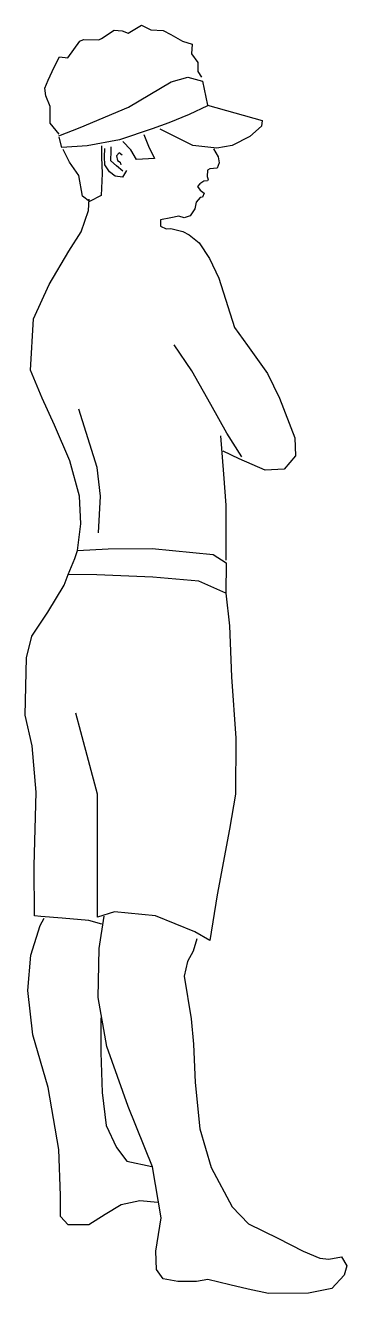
# Model space of a CAD drawing. Header units: metres. Extents: x -46.57 to -46.16, y -216.4 to -214.81.
import ezdxf

# ---------------------------------------------------------------- set-up
doc = ezdxf.new("R2010")
doc.units = ezdxf.units.M
doc.header["$MEASUREMENT"] = 0

# ---------------------------------------------------------------- blocks, each defined once
blk = doc.blocks.new('Board Shorts')
for points in [[(-0.1167, 1.43), (-0.128, 1.4438), (-0.128, 1.4645), (-0.1335, 1.4777), (-0.1345, 1.4877), (-0.1306, 1.4977), (-0.1228, 1.5139), (-0.1161, 1.5269), (-0.1057, 1.5256), (-0.0906, 1.5466), (-0.086, 1.5485), (-0.0667, 1.5482), (-0.0634, 1.5498), (-0.0476, 1.5601), (-0.0376, 1.5595), (-0.0302, 1.5563), (-0.0134, 1.5663), (-0.0017, 1.5608), (0.0141, 1.5598), (0.0234, 1.5546), (0.038, 1.5463), (0.0502, 1.5427), (0.0493, 1.5304), (0.0573, 1.5195), (0.0573, 1.5085), (0.0619, 1.5014)], [(-0.0104, 1.4295), (-0.0046, 1.4147), (0.0031, 1.3995), (-0.0195, 1.3982), (-0.0266, 1.4102), (-0.0369, 1.4208)], [(-0.0634, 1.4153), (-0.0637, 1.4011), (-0.0627, 1.3805), (-0.064, 1.353), (-0.0786, 1.3453), (-0.0873, 1.3521), (-0.0918, 1.3779), (-0.1038, 1.3947), (-0.1118, 1.4108)], [(-0.032, 1.3841), (-0.0372, 1.3757), (-0.0465, 1.377), (-0.0533, 1.3824), (-0.0595, 1.3912), (-0.0598, 1.4015), (-0.0595, 1.4118)], [(-0.0368, 1.3834), (-0.0449, 1.3902), (-0.0517, 1.3963), (-0.0514, 1.4089), (-0.0514, 1.4141)], [(-0.0375, 1.4034), (-0.0414, 1.4063), (-0.0446, 1.4028), (-0.0436, 1.3966), (-0.0401, 1.3947), (-0.0394, 1.3915)], [(0.0769, 1.4113), (0.083, 1.4015), (0.0844, 1.3939), (0.0818, 1.3871), (0.0727, 1.3864), (0.0694, 1.3848), (0.0691, 1.3768), (0.0703, 1.373), (0.0694, 1.3714), (0.0651, 1.3709), (0.06, 1.3676), (0.0571, 1.3641), (0.0602, 1.3594), (0.0654, 1.3559), (0.0633, 1.3507), (0.0602, 1.3505), (0.0553, 1.3445), (0.0538, 1.3361), (0.0477, 1.3274), (0.0404, 1.3248), (0.0336, 1.3269), (0.0235, 1.325), (0.0105, 1.3226), (0.0105, 1.3144), (0.0178, 1.3113), (0.0234, 1.3114), (0.0388, 1.3076), (0.0467, 1.3037), (0.0592, 1.2937), (0.0722, 1.2741), (0.0839, 1.2494), (0.0951, 1.2139), (0.1036, 1.1874), (0.12, 1.165), (0.145, 1.1295), (0.1598, 1.0987), (0.1794, 1.0489), (0.18, 1.0266), (0.1657, 1.0096), (0.1418, 1.0086), (0.1094, 1.0229), (0.0893, 1.0324)], [(-0.0938, 0.9077), (-0.0894, 0.941), (-0.0912, 0.9757), (-0.1032, 1.0201), (-0.1226, 1.0649), (-0.1379, 1.0989), (-0.1528, 1.1339), (-0.1489, 1.1982), (-0.1293, 1.2413), (-0.1044, 1.2831), (-0.089, 1.3075), (-0.0799, 1.3343), (-0.079, 1.3482)], [(0.1125, 1.0251), (0.094, 1.0548), (0.0738, 1.0908), (0.05, 1.1332), (0.0277, 1.1655)], [(-0.0672, 0.9297), (-0.0648, 0.9759), (-0.069, 1.012), (-0.0921, 1.0849)], [(0.086, 1.0515), (0.0897, 1.0033), (0.0924, 0.9645), (0.0926, 0.9029), (0.0926, 0.8956)], [(0.0073, 0.0902), (-0.0152, 0.0924), (-0.0388, 0.0872), (-0.0591, 0.0752), (-0.0794, 0.0623), (-0.1055, 0.062), (-0.115, 0.0724), (-0.115, 0.0991), (-0.1173, 0.1567), (-0.1306, 0.2345), (-0.1498, 0.3006), (-0.1562, 0.3561), (-0.1523, 0.4003), (-0.1405, 0.4377), (-0.1355, 0.4465)], [(0.0563, 0.4206), (0.0516, 0.4055), (0.0444, 0.3922), (0.0403, 0.3738), (0.049, 0.3205), (0.0521, 0.2888), (0.0541, 0.2408), (0.0598, 0.1824), (0.0741, 0.1339), (0.1007, 0.0847), (0.1212, 0.0633), (0.158, 0.0454), (0.1897, 0.0291), (0.2107, 0.0204), (0.2219, 0.0191), (0.2377, 0.0219), (0.2444, 0.0107), (0.2413, -0.0011), (0.2259, -0.0175), (0.1963, -0.0236), (0.1462, -0.0241), (0.1206, -0.0185), (0.0976, -0.0129), (0.07, -0.0062), (0.0557, -0.0088), (0.0322, -0.0088), (0.0138, -0.0057), (0.0056, 0.006), (0.0046, 0.029), (0.0112, 0.071), (0.0005, 0.135), (-0.0302, 0.2107), (-0.0568, 0.2859), (-0.0676, 0.3472), (-0.0666, 0.4088), (-0.0604, 0.4491)], [(-0.0643, 0.3217), (-0.0643, 0.2784), (-0.0628, 0.2283), (-0.0576, 0.1868), (-0.0446, 0.1591), (-0.0317, 0.1419), (-0.0004, 0.1354)]]:
    blk.add_lwpolyline(points)
at = {"color": 2}
for points in [[(-0.117, 1.4277), (-0.0902, 1.4383), (-0.0295, 1.4635), (0.0239, 1.4955), (0.0449, 1.5013), (0.0633, 1.4961), (0.0694, 1.4661), (0.1382, 1.4468), (0.1372, 1.44), (0.1227, 1.4268), (0.1007, 1.4158), (0.0814, 1.4122), (0.0513, 1.4158), (0.0103, 1.4361)], [(0.0697, 1.4652), (0.0465, 1.4545), (0.021, 1.4439), (0.0002, 1.4364), (-0.0408, 1.4228), (-0.0815, 1.4151), (-0.1135, 1.4131), (-0.1167, 1.426)]]:
    blk.add_lwpolyline(points, dxfattribs=at)
at = {"color": 6}
blk.add_lwpolyline([(-0.0938, 0.9077), (-0.055, 0.9097), (-0.0001, 0.9102), (0.0765, 0.9029), (0.0931, 0.8922), (0.0926, 0.8544), (0.0586, 0.8694), (0.0008, 0.8743), (-0.0696, 0.8772), (-0.1055, 0.8777), (-0.0972, 0.8976)], close=True, dxfattribs=at)
for points in [[(-0.0631, 0.439), (-0.0795, 0.4436), (-0.113, 0.4467), (-0.1397, 0.4486), (-0.1477, 0.4497), (-0.1481, 0.5122), (-0.1457, 0.6045), (-0.1506, 0.663), (-0.1592, 0.7014), (-0.1579, 0.773), (-0.1512, 0.8004), (-0.1311, 0.8303), (-0.1104, 0.8644), (-0.1055, 0.8777)], [(0.0926, 0.8544), (0.097, 0.8134), (0.0999, 0.7494), (0.1052, 0.6726), (0.1048, 0.6021), (0.097, 0.5584), (0.0819, 0.476), (0.0727, 0.4187), (0.0538, 0.4294), (0.0043, 0.4497), (-0.0472, 0.4546), (-0.0686, 0.4478), (-0.0687, 0.5144), (-0.0687, 0.6021), (-0.0897, 0.6805), (-0.0959, 0.7037)]]:
    blk.add_lwpolyline(points, dxfattribs=at)

msp = doc.modelspace()

# ---------------------------------------------------------------- block references
msp.add_blockref('Board Shorts', (-46.4063, -216.372))

doc.saveas('drawing.dxf')
